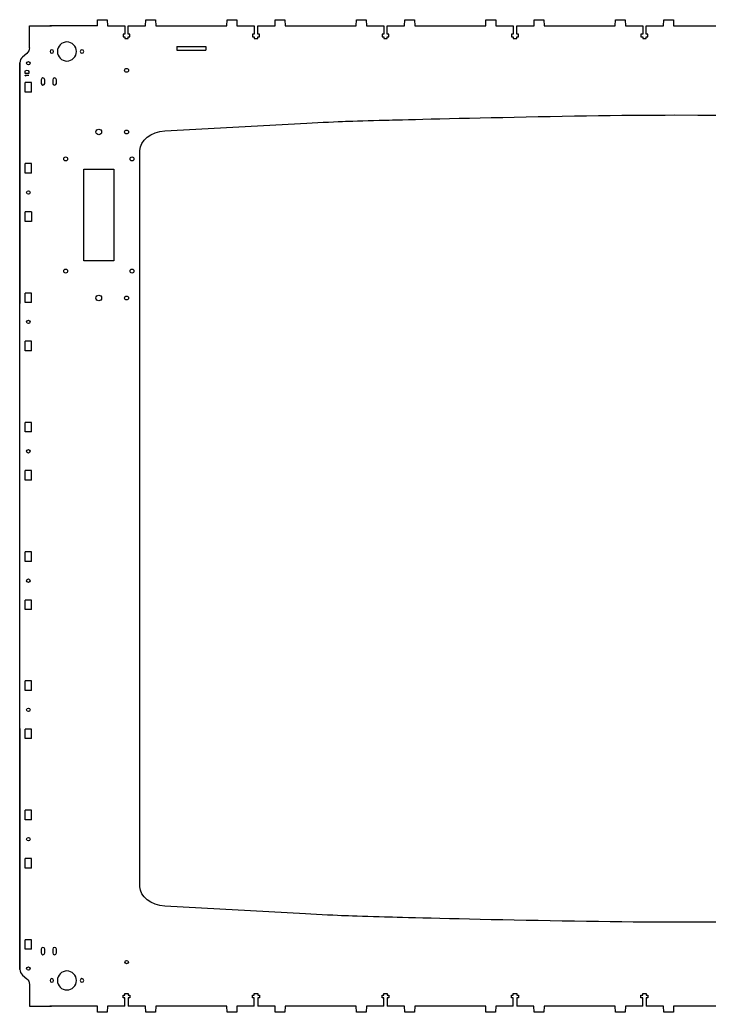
# Model space of a CAD drawing. Header units: millimetres. Extents: x -1172 to -29, y -862 to -38.
# Drawn here: x -1172 to -600, y -862 to -38 of the extents above; entities that cross this region are included whole.
import ezdxf

# ---------------------------------------------------------------- set-up
doc = ezdxf.new("R2010")
doc.units = ezdxf.units.MM
doc.layers.add('CUTS', color=1, linetype='Continuous', true_color=0xff0000)
doc.layers.add('Text', color=5, linetype='Continuous', lineweight=0, true_color=0x0000ff)

msp = doc.modelspace()

# ---------------------------------------------------------------- linework, layer by layer
at = {"layer": 'CUTS', "color": 1, "lineweight": 25, "true_color": 0xff0000}
for p, q in [((-1107.25, -43.32), (-1107.05, -38.45)), ((-1107.05, -38.45), (-1099.01, -38.45)), ((-1099.01, -38.45), (-1098.81, -43.32)), ((-1067.23, -43.32), (-1067.03, -38.45)), ((-1067.03, -38.45), (-1059.01, -38.45)), ((-1059.01, -38.45), (-1058.81, -43.32)), ((-999.91, -43.32), (-999.71, -38.45)), ((-999.71, -38.45), (-991.67, -38.45)), ((-991.67, -38.45), (-991.47, -43.32)), ((-959.89, -43.32), (-959.69, -38.45)), ((-959.69, -38.45), (-951.67, -38.45)), ((-951.67, -38.45), (-951.47, -43.32)), ((-892.57, -43.32), (-892.37, -38.45)), ((-892.37, -38.45), (-884.33, -38.45)), ((-884.33, -38.45), (-884.13, -43.32)), ((-852.55, -43.32), (-852.35, -38.45)), ((-852.35, -38.45), (-844.33, -38.45)), ((-844.33, -38.45), (-844.13, -43.32)), ((-785.23, -43.32), (-785.03, -38.45)), ((-785.03, -38.45), (-776.99, -38.45)), ((-776.99, -38.45), (-776.79, -43.32)), ((-745.21, -43.32), (-745.01, -38.45)), ((-745.01, -38.45), (-736.99, -38.45)), ((-736.99, -38.45), (-736.79, -43.32)), ((-677.89, -43.32), (-677.69, -38.45)), ((-677.69, -38.45), (-669.65, -38.45)), ((-669.65, -38.45), (-669.45, -43.32)), ((-637.87, -43.32), (-637.67, -38.45)), ((-637.67, -38.45), (-629.65, -38.45)), ((-629.65, -38.45), (-629.45, -43.32)), ((-1163.5, -61.61), (-1163.5, -43.32)), ((-1163.5, -43.32), (-1145.39, -43.32)), ((-1107.25, -43.32), (-1146.59, -43.32)), ((-1098.81, -43.32), (-1084.46, -43.32)), ((-1084.46, -43.32), (-1084.46, -50.34)), ((-1081.6, -50.34), (-1081.6, -43.32)), ((-1081.6, -43.32), (-1067.23, -43.32)), ((-1058.81, -43.32), (-999.91, -43.32)), ((-991.47, -43.32), (-977.12, -43.32)), ((-977.12, -43.32), (-977.12, -50.34)), ((-974.26, -50.34), (-974.26, -43.32)), ((-974.26, -43.32), (-959.89, -43.32)), ((-951.47, -43.32), (-892.57, -43.32)), ((-884.13, -43.32), (-869.78, -43.32)), ((-869.78, -43.32), (-869.78, -50.34)), ((-866.92, -50.34), (-866.92, -43.32)), ((-866.92, -43.32), (-852.55, -43.32)), ((-844.13, -43.32), (-785.23, -43.32)), ((-776.79, -43.32), (-762.44, -43.32)), ((-762.44, -43.32), (-762.44, -50.34)), ((-759.58, -50.34), (-759.58, -43.32)), ((-759.58, -43.32), (-745.21, -43.32)), ((-736.79, -43.32), (-677.89, -43.32)), ((-669.45, -43.32), (-655.11, -43.32)), ((-655.11, -43.32), (-655.11, -50.34)), ((-652.24, -50.34), (-652.24, -43.32)), ((-652.24, -43.32), (-637.87, -43.32)), ((-629.45, -43.32), (-570.55, -43.32)), ((-1084.46, -50.34), (-1085.86, -50.34)), ((-1085.86, -50.34), (-1085.86, -52.54)), ((-1085.86, -52.54), (-1084.46, -52.54)), ((-1084.46, -52.54), (-1084.46, -53.98)), ((-1084.46, -53.98), (-1081.6, -53.98)), ((-1080.2, -50.34), (-1081.6, -50.34)), ((-1081.6, -53.98), (-1081.6, -52.54)), ((-1081.6, -52.54), (-1080.2, -52.54)), ((-1080.2, -52.54), (-1080.2, -50.34)), ((-977.12, -50.34), (-978.52, -50.34)), ((-978.52, -50.34), (-978.52, -52.54)), ((-978.52, -52.54), (-977.12, -52.54)), ((-977.12, -52.54), (-977.12, -53.98)), ((-977.12, -53.98), (-974.26, -53.98)), ((-972.86, -50.34), (-974.26, -50.34)), ((-974.26, -53.98), (-974.26, -52.54)), ((-974.26, -52.54), (-972.86, -52.54)), ((-972.86, -52.54), (-972.86, -50.34)), ((-869.78, -50.34), (-871.18, -50.34)), ((-871.18, -50.34), (-871.18, -52.54)), ((-871.18, -52.54), (-869.78, -52.54)), ((-869.78, -52.54), (-869.78, -53.98)), ((-869.78, -53.98), (-866.92, -53.98)), ((-865.52, -50.34), (-866.92, -50.34)), ((-866.92, -53.98), (-866.92, -52.54)), ((-866.92, -52.54), (-865.52, -52.54)), ((-865.52, -52.54), (-865.52, -50.34)), ((-762.44, -50.34), (-763.84, -50.34)), ((-763.84, -50.34), (-763.84, -52.54)), ((-763.84, -52.54), (-762.44, -52.54)), ((-762.44, -52.54), (-762.44, -53.98)), ((-762.44, -53.98), (-759.58, -53.98)), ((-758.18, -50.34), (-759.58, -50.34)), ((-759.58, -53.98), (-759.58, -52.54)), ((-759.58, -52.54), (-758.18, -52.54)), ((-758.18, -52.54), (-758.18, -50.34)), ((-655.11, -50.34), (-656.51, -50.34)), ((-656.51, -50.34), (-656.51, -52.54)), ((-656.51, -52.54), (-655.11, -52.54)), ((-655.11, -52.54), (-655.11, -53.98)), ((-655.11, -53.98), (-652.24, -53.98)), ((-650.84, -50.34), (-652.24, -50.34)), ((-652.24, -53.98), (-652.24, -52.54)), ((-652.24, -52.54), (-650.84, -52.54)), ((-650.84, -52.54), (-650.84, -50.34)), ((-1041.36, -60.65), (-1017.36, -60.65)), ((-1041.36, -60.65), (-1041.36, -63.65)), ((-1041.36, -63.65), (-1017.36, -63.65)), ((-1017.36, -60.65), (-1017.36, -63.65)), ((-1171.5, -826.13), (-1171.5, -74)), ((-1161.86, -90.53), (-1167.06, -90.53)), ((-1167.06, -98.41), (-1167.06, -90.53)), ((-1161.86, -98.41), (-1161.86, -90.53)), ((-1161.86, -98.41), (-1167.06, -98.41)), ((-1161.86, -157.71), (-1167.06, -157.71)), ((-1167.06, -165.59), (-1167.06, -157.71)), ((-1161.86, -165.59), (-1161.86, -157.71)), ((-1118.55, -238.32), (-1118.55, -162.32)), ((-1118.55, -162.32), (-1093.55, -162.32)), ((-1093.55, -162.32), (-1093.55, -238.32)), ((-1161.86, -165.59), (-1167.06, -165.59)), ((-1161.86, -197.71), (-1167.06, -197.71)), ((-1167.06, -205.59), (-1167.06, -197.71)), ((-1161.86, -205.59), (-1167.06, -205.59)), ((-1161.86, -197.71), (-1161.86, -205.59)), ((-1093.55, -238.32), (-1118.55, -238.32)), ((-1161.86, -265.05), (-1167.06, -265.05)), ((-1167.06, -272.93), (-1167.06, -265.05)), ((-1161.86, -272.93), (-1161.86, -265.05)), ((-1161.86, -272.93), (-1167.06, -272.93)), ((-1161.86, -305.05), (-1167.06, -305.05)), ((-1167.06, -312.93), (-1167.06, -305.05)), ((-1161.86, -312.93), (-1161.86, -305.05)), ((-1161.86, -312.93), (-1167.06, -312.93)), ((-1161.86, -372.39), (-1167.06, -372.39)), ((-1167.06, -380.27), (-1167.06, -372.39)), ((-1161.86, -380.27), (-1161.86, -372.39)), ((-1161.86, -380.27), (-1167.06, -380.27)), ((-1161.86, -412.39), (-1167.06, -412.39)), ((-1167.06, -420.27), (-1167.06, -412.39)), ((-1161.86, -420.27), (-1161.86, -412.39)), ((-1161.86, -420.27), (-1167.06, -420.27)), ((-1161.86, -479.73), (-1167.06, -479.73)), ((-1167.06, -487.61), (-1167.06, -479.73)), ((-1161.86, -487.61), (-1161.86, -479.73)), ((-1161.86, -487.61), (-1167.06, -487.61)), ((-1161.86, -519.73), (-1167.06, -519.73)), ((-1167.06, -527.61), (-1167.06, -519.73)), ((-1161.86, -527.61), (-1161.86, -519.73)), ((-1161.86, -527.61), (-1167.06, -527.61)), ((-1161.86, -586.8), (-1167.06, -586.8)), ((-1167.06, -594.68), (-1167.06, -586.8)), ((-1161.86, -594.68), (-1161.86, -586.8)), ((-1161.86, -594.68), (-1167.06, -594.68)), ((-1161.86, -626.8), (-1167.06, -626.8)), ((-1167.06, -634.68), (-1167.06, -626.8)), ((-1161.86, -634.68), (-1161.86, -626.8)), ((-1161.86, -634.68), (-1167.06, -634.68)), ((-1161.86, -694.14), (-1167.06, -694.14)), ((-1167.06, -702.02), (-1167.06, -694.14)), ((-1161.86, -702.02), (-1161.86, -694.14)), ((-1161.86, -702.02), (-1167.06, -702.02)), ((-1161.86, -734.14), (-1167.06, -734.14)), ((-1167.06, -742.02), (-1167.06, -734.14)), ((-1161.86, -742.02), (-1161.86, -734.14)), ((-1161.86, -742.02), (-1167.06, -742.02)), ((-1161.86, -801.48), (-1167.06, -801.48)), ((-1167.06, -809.36), (-1167.06, -801.48)), ((-1161.86, -809.36), (-1161.86, -801.48)), ((-1161.86, -809.36), (-1167.06, -809.36)), ((-1163.5, -838.52), (-1163.5, -856.68)), ((-1085.86, -849.66), (-1085.86, -847.46)), ((-1085.86, -847.46), (-1084.46, -847.46)), ((-1084.46, -847.46), (-1084.46, -846.02)), ((-1084.46, -846.02), (-1081.6, -846.02)), ((-1081.6, -846.02), (-1081.6, -847.46)), ((-1081.6, -847.46), (-1080.2, -847.46)), ((-1080.2, -847.46), (-1080.2, -849.66)), ((-978.52, -849.66), (-978.52, -847.46)), ((-978.52, -847.46), (-977.12, -847.46)), ((-977.12, -847.46), (-977.12, -846.02)), ((-977.12, -846.02), (-974.26, -846.02)), ((-974.26, -846.02), (-974.26, -847.46)), ((-974.26, -847.46), (-972.86, -847.46)), ((-972.86, -847.46), (-972.86, -849.66)), ((-871.18, -849.66), (-871.18, -847.46)), ((-871.18, -847.46), (-869.78, -847.46)), ((-869.78, -847.46), (-869.78, -846.02)), ((-869.78, -846.02), (-866.92, -846.02)), ((-866.92, -846.02), (-866.92, -847.46)), ((-866.92, -847.46), (-865.52, -847.46)), ((-865.52, -847.46), (-865.52, -849.66)), ((-763.84, -849.66), (-763.84, -847.46)), ((-763.84, -847.46), (-762.44, -847.46)), ((-762.44, -847.46), (-762.44, -846.02)), ((-762.44, -846.02), (-759.58, -846.02)), ((-759.58, -846.02), (-759.58, -847.46)), ((-759.58, -847.46), (-758.18, -847.46)), ((-758.18, -847.46), (-758.18, -849.66)), ((-656.51, -849.66), (-656.51, -847.46)), ((-656.51, -847.46), (-655.11, -847.46)), ((-655.11, -847.46), (-655.11, -846.02)), ((-655.11, -846.02), (-652.24, -846.02)), ((-652.24, -846.02), (-652.24, -847.46)), ((-652.24, -847.46), (-650.84, -847.46)), ((-650.84, -847.46), (-650.84, -849.66)), ((-1084.46, -849.66), (-1085.86, -849.66)), ((-1084.46, -856.68), (-1084.46, -849.66)), ((-1080.2, -849.66), (-1081.6, -849.66)), ((-1081.6, -849.66), (-1081.6, -856.68)), ((-977.12, -849.66), (-978.52, -849.66)), ((-977.12, -856.68), (-977.12, -849.66)), ((-972.86, -849.66), (-974.26, -849.66)), ((-974.26, -849.66), (-974.26, -856.68)), ((-869.78, -849.66), (-871.18, -849.66)), ((-869.78, -856.68), (-869.78, -849.66)), ((-865.52, -849.66), (-866.92, -849.66)), ((-866.92, -849.66), (-866.92, -856.68)), ((-762.44, -849.66), (-763.84, -849.66)), ((-762.44, -856.68), (-762.44, -849.66)), ((-758.18, -849.66), (-759.58, -849.66)), ((-759.58, -849.66), (-759.58, -856.68)), ((-655.11, -849.66), (-656.51, -849.66)), ((-655.11, -856.68), (-655.11, -849.66)), ((-650.84, -849.66), (-652.24, -849.66)), ((-652.24, -849.66), (-652.24, -856.68)), ((-1163.5, -856.68), (-1145.39, -856.68)), ((-1107.26, -856.68), (-1146.59, -856.68)), ((-1107.06, -861.55), (-1107.26, -856.68)), ((-1099.03, -861.55), (-1107.06, -861.55)), ((-1098.83, -856.68), (-1099.03, -861.55)), ((-1084.46, -856.68), (-1098.83, -856.68)), ((-1067.25, -856.68), (-1081.6, -856.68)), ((-1067.05, -861.55), (-1067.25, -856.68)), ((-1059.02, -861.55), (-1067.05, -861.55)), ((-1058.82, -856.68), (-1059.02, -861.55)), ((-999.92, -856.68), (-1058.82, -856.68)), ((-999.72, -861.55), (-999.92, -856.68)), ((-991.69, -861.55), (-999.72, -861.55)), ((-991.49, -856.68), (-991.69, -861.55)), ((-977.12, -856.68), (-991.49, -856.68)), ((-959.91, -856.68), (-974.26, -856.68)), ((-959.71, -861.55), (-959.91, -856.68)), ((-951.68, -861.55), (-959.71, -861.55)), ((-951.48, -856.68), (-951.68, -861.55)), ((-892.58, -856.68), (-951.48, -856.68)), ((-892.38, -861.55), (-892.58, -856.68)), ((-884.35, -861.55), (-892.38, -861.55)), ((-884.15, -856.68), (-884.35, -861.55)), ((-869.78, -856.68), (-884.15, -856.68)), ((-852.57, -856.68), (-866.92, -856.68)), ((-852.37, -861.55), (-852.57, -856.68)), ((-844.34, -861.55), (-852.37, -861.55)), ((-844.14, -856.68), (-844.34, -861.55)), ((-785.24, -856.68), (-844.14, -856.68)), ((-785.04, -861.55), (-785.24, -856.68)), ((-777.01, -861.55), (-785.04, -861.55)), ((-776.81, -856.68), (-777.01, -861.55)), ((-762.44, -856.68), (-776.81, -856.68)), ((-745.23, -856.68), (-759.58, -856.68)), ((-745.03, -861.55), (-745.23, -856.68)), ((-737, -861.55), (-745.03, -861.55)), ((-736.8, -856.68), (-737, -861.55)), ((-677.9, -856.68), (-736.8, -856.68)), ((-677.7, -861.55), (-677.9, -856.68)), ((-669.67, -861.55), (-677.7, -861.55)), ((-669.47, -856.68), (-669.67, -861.55)), ((-655.11, -856.68), (-669.47, -856.68)), ((-637.9, -856.68), (-652.24, -856.68)), ((-637.7, -861.55), (-637.9, -856.68)), ((-629.66, -861.55), (-637.7, -861.55)), ((-629.46, -856.68), (-629.66, -861.55)), ((-570.56, -856.68), (-629.46, -856.68))]:
    msp.add_line(p, q, dxfattribs=at)
for points in [[(-1171.5, -74), (-1171.5, -273.8)], [(-1165.67, -66.26), (-1169.34, -69.35)], [(-1153.82, -88.12), (-1153.82, -91.12)], [(-1150.82, -91.12), (-1150.82, -88.12), (-1150.82, -88.12)], [(-1144.22, -88.12), (-1144.22, -91.12)], [(-1141.22, -91.12), (-1141.22, -88.12), (-1141.22, -88.12)], [(-1051.38, -130.56), (-933.49, -124.14)], [(-1072.03, -757.48), (-1072.03, -146.78)], [(-1171.5, -626.33), (-1171.5, -826.13)], [(-934.54, -780.08), (-1051.38, -773.7)], [(-1153.82, -809.38), (-1153.82, -812.38)], [(-1150.82, -812.38), (-1150.82, -809.38), (-1150.82, -809.38)], [(-1144.22, -809.38), (-1144.22, -812.38)], [(-1141.22, -812.38), (-1141.22, -809.38), (-1141.22, -809.38)], [(-1169.34, -830.78), (-1165.67, -833.87)]]:
    msp.add_lwpolyline(points, dxfattribs=at)
for centre, radius in [((-1083.03, -80.36), 1.62), ((-1106.05, -131.46), 2.37), ((-1083.03, -131.46), 1.62), ((-1133.55, -153.82), 1.62), ((-1078.55, -153.82), 1.62), ((-1133.55, -246.82), 1.62), ((-1078.55, -246.82), 1.62), ((-1106.05, -269.18), 2.37), ((-1083.03, -269.18), 1.62)]:
    msp.add_circle(centre, radius, dxfattribs=at)
for points in [[(-1132.48, -56.8), (-1136.84, -56.8), (-1140.38, -60.33), (-1140.38, -64.7)], [(-1124.58, -64.7), (-1124.58, -60.33), (-1128.11, -56.8), (-1132.48, -56.8)], [(-1163.5, -61.61), (-1163.5, -63.17), (-1164.48, -65.26), (-1165.67, -66.26)], [(-1144.98, -63.2), (-1145.81, -63.2), (-1146.48, -63.87), (-1146.48, -64.7)], [(-1146.48, -64.7), (-1146.48, -65.52), (-1145.81, -66.2), (-1144.98, -66.2)], [(-1143.48, -64.7), (-1143.48, -63.87), (-1144.15, -63.2), (-1144.98, -63.2)], [(-1144.98, -66.2), (-1144.15, -66.2), (-1143.48, -65.52), (-1143.48, -64.7)], [(-1140.38, -64.7), (-1140.38, -69.06), (-1136.84, -72.6), (-1132.48, -72.6)], [(-1132.48, -72.6), (-1128.12, -72.6), (-1124.58, -69.06), (-1124.58, -64.7)], [(-1119.98, -63.2), (-1120.81, -63.2), (-1121.48, -63.87), (-1121.48, -64.7)], [(-1121.48, -64.7), (-1121.48, -65.52), (-1120.81, -66.2), (-1119.98, -66.2)], [(-1118.48, -64.7), (-1118.48, -63.87), (-1119.15, -63.2), (-1119.98, -63.2)], [(-1119.98, -66.2), (-1119.15, -66.2), (-1118.48, -65.52), (-1118.48, -64.7)], [(-1169.34, -69.35), (-1170.53, -70.35), (-1171.5, -72.44), (-1171.5, -74)], [(-1165.88, -74.47), (-1165.88, -73.69), (-1165.25, -73.05), (-1164.46, -73.05)], [(-1164.46, -73.05), (-1163.67, -73.05), (-1163.04, -73.69), (-1163.04, -74.47)], [(-1164.46, -75.9), (-1165.25, -75.9), (-1165.88, -75.26), (-1165.88, -74.47)], [(-1163.04, -74.47), (-1163.04, -75.26), (-1163.67, -75.9), (-1164.46, -75.9)], [(-1152.32, -86.62), (-1153.15, -86.62), (-1153.82, -87.29), (-1153.82, -88.12)], [(-1150.82, -88.12), (-1150.82, -87.29), (-1151.5, -86.62), (-1152.32, -86.62)], [(-1142.72, -86.62), (-1143.55, -86.62), (-1144.22, -87.29), (-1144.22, -88.12)], [(-1141.22, -88.12), (-1141.22, -87.29), (-1141.9, -86.62), (-1142.72, -86.62)], [(-1153.82, -91.12), (-1153.82, -91.95), (-1153.15, -92.62), (-1152.32, -92.62)], [(-1152.32, -92.62), (-1151.5, -92.62), (-1150.82, -91.95), (-1150.82, -91.12)], [(-1144.22, -91.12), (-1144.22, -91.95), (-1143.55, -92.62), (-1142.72, -92.62)], [(-1142.72, -92.62), (-1141.9, -92.62), (-1141.22, -91.95), (-1141.22, -91.12)], [(-933.49, -124.14), (-922.12, -123.52), (-907.69, -122.83), (-901.41, -122.62)], [(-901.41, -122.62), (-895.14, -122.41), (-880.68, -121.98), (-869.29, -121.67)], [(-869.29, -121.67), (-869.29, -121.67), (-713.15, -117.36), (-628.32, -117.37)], [(-628.32, -117.37), (-425.92, -117.37), (-232.89, -130.65), (-232.89, -130.65)], [(-1072.03, -146.78), (-1072.03, -138.59), (-1062.73, -131.29), (-1051.38, -130.56)], [(-1165.88, -181.65), (-1165.88, -180.86), (-1165.25, -180.23), (-1164.46, -180.23)], [(-1164.46, -180.23), (-1163.67, -180.23), (-1163.04, -180.86), (-1163.04, -181.65)], [(-1164.46, -183.07), (-1165.25, -183.07), (-1165.88, -182.44), (-1165.88, -181.65)], [(-1163.04, -181.65), (-1163.04, -182.44), (-1163.67, -183.07), (-1164.46, -183.07)], [(-1165.88, -288.99), (-1165.88, -288.2), (-1165.25, -287.57), (-1164.46, -287.57)], [(-1164.46, -287.57), (-1163.67, -287.57), (-1163.04, -288.2), (-1163.04, -288.99)], [(-1164.46, -290.41), (-1165.25, -290.41), (-1165.88, -289.78), (-1165.88, -288.99)], [(-1163.04, -288.99), (-1163.04, -289.78), (-1163.67, -290.41), (-1164.46, -290.41)], [(-1165.88, -396.33), (-1165.88, -395.54), (-1165.25, -394.91), (-1164.46, -394.91)], [(-1164.46, -394.91), (-1163.67, -394.91), (-1163.04, -395.54), (-1163.04, -396.33)], [(-1164.46, -397.75), (-1165.25, -397.75), (-1165.88, -397.12), (-1165.88, -396.33)], [(-1163.04, -396.33), (-1163.04, -397.12), (-1163.67, -397.75), (-1164.46, -397.75)], [(-1165.88, -503.67), (-1165.88, -502.88), (-1165.25, -502.25), (-1164.46, -502.25)], [(-1164.46, -505.09), (-1165.25, -505.09), (-1165.88, -504.46), (-1165.88, -503.67)], [(-1164.46, -502.25), (-1163.67, -502.25), (-1163.04, -502.88), (-1163.04, -503.67)], [(-1163.04, -503.67), (-1163.04, -504.46), (-1163.67, -505.09), (-1164.46, -505.09)], [(-1165.88, -610.74), (-1165.88, -609.95), (-1165.25, -609.32), (-1164.46, -609.32)], [(-1164.46, -612.17), (-1165.25, -612.17), (-1165.88, -611.53), (-1165.88, -610.74)], [(-1164.46, -609.32), (-1163.67, -609.32), (-1163.04, -609.95), (-1163.04, -610.74)], [(-1163.04, -610.74), (-1163.04, -611.53), (-1163.67, -612.17), (-1164.46, -612.17)], [(-1165.88, -718.08), (-1165.88, -717.29), (-1165.25, -716.66), (-1164.46, -716.66)], [(-1164.46, -719.51), (-1165.25, -719.51), (-1165.88, -718.87), (-1165.88, -718.08)], [(-1164.46, -716.66), (-1163.67, -716.66), (-1163.04, -717.29), (-1163.04, -718.08)], [(-1163.04, -718.08), (-1163.04, -718.87), (-1163.67, -719.51), (-1164.46, -719.51)], [(-1051.38, -773.7), (-1062.73, -772.97), (-1072.03, -765.67), (-1072.03, -757.48)], [(-901.94, -781.68), (-908.5, -781.42), (-923.17, -780.71), (-934.54, -780.08)], [(-869.29, -782.71), (-880.68, -782.4), (-895.37, -781.93), (-901.94, -781.68)], [(-232.89, -773.73), (-232.89, -773.73), (-425.91, -787.01), (-628.32, -787.01)], [(-628.32, -787.01), (-713.15, -787.01), (-869.29, -782.71), (-869.29, -782.71)], [(-1152.32, -807.88), (-1153.15, -807.88), (-1153.82, -808.55), (-1153.82, -809.38)], [(-1153.82, -812.38), (-1153.82, -813.21), (-1153.15, -813.88), (-1152.32, -813.88)], [(-1150.82, -809.38), (-1150.82, -808.55), (-1151.5, -807.88), (-1152.32, -807.88)], [(-1152.32, -813.88), (-1151.5, -813.88), (-1150.82, -813.21), (-1150.82, -812.38)], [(-1142.72, -807.88), (-1143.55, -807.88), (-1144.22, -808.55), (-1144.22, -809.38)], [(-1144.22, -812.38), (-1144.22, -813.21), (-1143.55, -813.88), (-1142.72, -813.88)], [(-1141.22, -809.38), (-1141.22, -808.55), (-1141.9, -807.88), (-1142.72, -807.88)], [(-1142.72, -813.88), (-1141.9, -813.88), (-1141.22, -813.21), (-1141.22, -812.38)], [(-1084.4, -820.04), (-1084.4, -819.25), (-1083.76, -818.61), (-1082.97, -818.61)], [(-1082.97, -821.46), (-1083.76, -821.46), (-1084.4, -820.83), (-1084.4, -820.04)], [(-1082.97, -818.61), (-1082.18, -818.61), (-1081.55, -819.25), (-1081.55, -820.04)], [(-1081.55, -820.04), (-1081.55, -820.82), (-1082.18, -821.46), (-1082.97, -821.46)], [(-1171.5, -826.13), (-1171.5, -827.69), (-1170.53, -829.78), (-1169.34, -830.78)], [(-1165.88, -825.42), (-1165.88, -824.63), (-1165.25, -824), (-1164.46, -824)], [(-1164.46, -826.85), (-1165.25, -826.85), (-1165.88, -826.21), (-1165.88, -825.42)], [(-1164.46, -824), (-1163.67, -824), (-1163.04, -824.63), (-1163.04, -825.42)], [(-1163.04, -825.42), (-1163.04, -826.21), (-1163.67, -826.85), (-1164.46, -826.85)], [(-1132.48, -827.37), (-1136.84, -827.37), (-1140.38, -830.9), (-1140.38, -835.27)], [(-1124.58, -835.27), (-1124.58, -830.9), (-1128.11, -827.37), (-1132.48, -827.37)], [(-1165.67, -833.87), (-1164.48, -834.87), (-1163.5, -836.96), (-1163.5, -838.52)], [(-1144.98, -833.77), (-1145.81, -833.77), (-1146.48, -834.44), (-1146.48, -835.27)], [(-1146.48, -835.27), (-1146.48, -836.1), (-1145.81, -836.77), (-1144.98, -836.77)], [(-1143.48, -835.27), (-1143.48, -834.44), (-1144.15, -833.77), (-1144.98, -833.77)], [(-1144.98, -836.77), (-1144.15, -836.77), (-1143.48, -836.1), (-1143.48, -835.27)], [(-1140.38, -835.27), (-1140.38, -839.63), (-1136.84, -843.17), (-1132.48, -843.17)], [(-1132.48, -843.17), (-1128.12, -843.17), (-1124.58, -839.63), (-1124.58, -835.27)], [(-1119.98, -833.77), (-1120.81, -833.77), (-1121.48, -834.44), (-1121.48, -835.27)], [(-1121.48, -835.27), (-1121.48, -836.1), (-1120.81, -836.77), (-1119.98, -836.77)], [(-1118.48, -835.27), (-1118.48, -834.44), (-1119.15, -833.77), (-1119.98, -833.77)], [(-1119.98, -836.77), (-1119.15, -836.77), (-1118.48, -836.1), (-1118.48, -835.27)]]:
    msp.add_open_spline(points, degree=3, dxfattribs=at)
at = {"layer": 'Text', "color": 5, "lineweight": 25, "true_color": 0x0000ff}
for points in [[(-1167.14, -82.89), (-1167.14, -81.41)], [(-1164.12, -81.41), (-1164.12, -82.89), (-1167.14, -82.89), (-1167.14, -82.89)], [(-1167.12, -84.5), (-1167.12, -84.39), (-1164.14, -84.39)]]:
    msp.add_lwpolyline(points, dxfattribs=at)
for points in [[(-1167.14, -81.41), (-1167.14, -80.58), (-1166.53, -80.15), (-1165.63, -80.15)], [(-1165.63, -80.15), (-1164.73, -80.15), (-1164.12, -80.58), (-1164.12, -81.41)], [(-1166.56, -85.44), (-1166.67, -84.98), (-1166.91, -84.67), (-1167.12, -84.5)]]:
    msp.add_open_spline(points, degree=3, dxfattribs=at)

doc.saveas('drawing.dxf')
